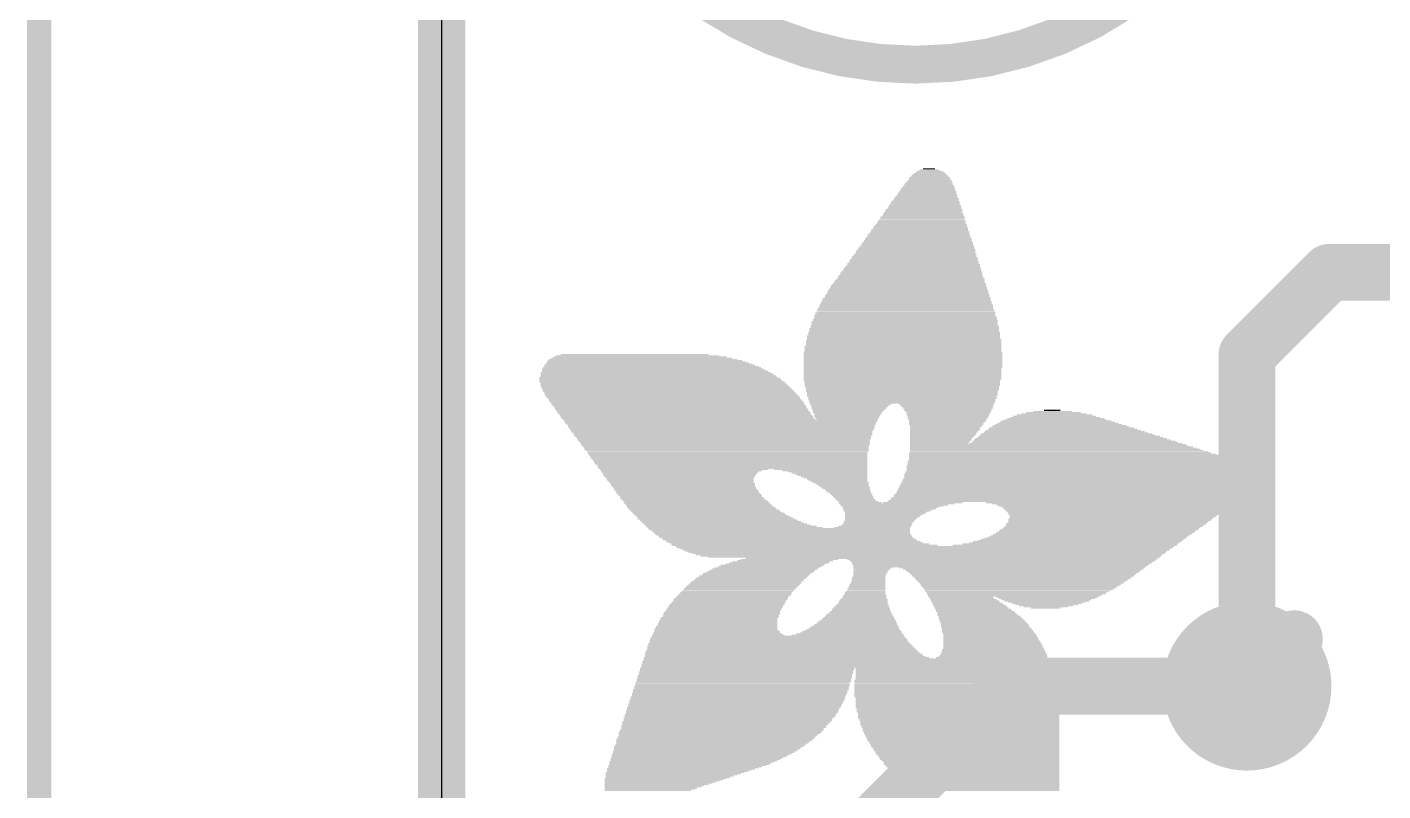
# Model space of a CAD drawing. Extents: x -12.6 to 37.3, y -13.7 to 24.4.
# Drawn here: x -2.22 to 5.05, y 9.34 to 13.44 of the extents above; entities that cross this region are included whole.
import ezdxf

# ---------------------------------------------------------------- set-up
doc = ezdxf.new("R2010")
doc.units = 0
for name, color, linetype in [('1', 12, 'CONTINUOUS'), ('16', 132, 'CONTINUOUS'), ('18', 110, 'CONTINUOUS'), ('20', 53, 'CONTINUOUS'), ('21', 40, 'CONTINUOUS'), ('47', 253, 'CONTINUOUS')]:
    doc.layers.add(name, color=color, linetype=linetype)

# ---------------------------------------------------------------- blocks, each defined once
blk = doc.blocks.new('RECT')
blk.add_solid([(-0.5, -0.5), (0.5, -0.5), (-0.5, 0.5), (0.5, 0.5)])
blk = doc.blocks.new('ROUNDV')
at = {"const_width": 0.5}
blk.add_lwpolyline([(0, -0.25, 1), (0, 0.25, 1), (0, -0.25)], format="xyb", dxfattribs=at)

msp = doc.modelspace()

# ---------------------------------------------------------------- linework, layer by layer
at = {"layer": '1', "const_width": 0.3048}
for points in [[(4.76, 12.126), (4.318, 11.684)], [(6.096, 12.126), (4.76, 12.126)], [(4.318, 11.684), (4.318, 9.906)], [(2.032, 8.89), (3.048, 9.906)], [(3.048, 9.906), (4.318, 9.906)]]:
    msp.add_lwpolyline(points, dxfattribs=at)
at = {"layer": '1', "const_width": 0.1524}
for points in [[(4.76, 12.2022, 1), (4.76, 12.0498)], [(4.8139, 12.0721, 1), (4.7061, 12.1799)], [(4.3942, 11.684, 1), (4.2418, 11.684)], [(4.2641, 11.7379, 1), (4.3719, 11.6301)], [(3.048, 9.9822, 1), (3.048, 9.8298)], [(3.1019, 9.8521, 1), (2.9941, 9.9599)], [(4.318, 9.8298, 1), (4.318, 9.9822)], [(4.2418, 9.906, 1), (4.3942, 9.906)]]:
    msp.add_lwpolyline(points, format="xyb", dxfattribs=at)
at = {"layer": '16'}
for points, const_width in [([(0, 0), (0, 17.78)], 0.254), ([(4.318, 9.906), (4.572, 10.16)], 0.3048)]:
    msp.add_lwpolyline(points, dxfattribs=dict(at, const_width=const_width))
at = {"layer": '16', "const_width": 0.1524}
for points in [[(4.6259, 10.1061, 1), (4.5181, 10.2139)], [(4.2641, 9.9599, 1), (4.3719, 9.8521)]]:
    msp.add_lwpolyline(points, format="xyb", dxfattribs=at)
at = {"layer": '20'}
msp.add_line((0, 2.54), (0, 15.24), dxfattribs=at)
at = {"layer": '21', "const_width": 0.2032}
msp.add_lwpolyline([(2.54, 13.24, 1), (2.54, 17.24, 1), (2.54, 13.24)], format="xyb", dxfattribs=at)
at = {"layer": '47', "const_width": 0.13}
msp.add_lwpolyline([(-2.159, 17.715), (-2.159, 0.065)], dxfattribs=at)

# ---------------------------------------------------------------- block references
at = {"layer": '18', "xscale": 0.9064, "yscale": 0.9064}
msp.add_blockref('ROUNDV', (4.318, 9.906), dxfattribs=at)
msp.add_blockref('ROUNDV', (4.318, 9.906), dxfattribs=at)
at = {"layer": '21'}
for p, xscale, yscale in [((2.6162, 12.6492), 0.1842, 0.0064), ((2.6162, 12.6555), 0.1714, 0.0063), ((2.6194, 12.6619), 0.1524, 0.0064), ((2.6162, 12.6683), 0.1334, 0.0063), ((2.613, 12.6746), 0.1016, 0.0064), ((2.6131, 12.681), 0.0635, 0.0063), ((2.6099, 12.5793), 0.2857, 0.0063), ((2.6099, 12.5857), 0.2731, 0.0064), ((2.6099, 12.5984), 0.2603, 0.0064), ((2.6131, 12.5921), 0.2667, 0.0063), ((2.613, 12.6048), 0.254, 0.0063), ((2.6131, 12.6111), 0.2413, 0.0064), ((2.6162, 12.6174), 0.235, 0.0063), ((2.6162, 12.6302), 0.2222, 0.0063), ((2.6162, 12.6238), 0.2222, 0.0064), ((2.6162, 12.6365), 0.2096, 0.0064), ((2.6162, 12.6429), 0.1968, 0.0063), ((2.5939, 12.5031), 0.3683, 0.0063), ((2.594, 12.5095), 0.3556, 0.0064), ((2.5972, 12.5159), 0.3493, 0.0063), ((2.5972, 12.5286), 0.3365, 0.0063), ((2.6004, 12.5222), 0.3429, 0.0064), ((2.6003, 12.5349), 0.3302, 0.0064), ((2.6035, 12.5412), 0.3238, 0.0063), ((2.6035, 12.554), 0.3112, 0.0063), ((2.6035, 12.5476), 0.3112, 0.0064), ((2.6067, 12.5603), 0.3048, 0.0064), ((2.6067, 12.573), 0.2921, 0.0064), ((2.6067, 12.5667), 0.2921, 0.0063), ((2.5813, 12.4397), 0.4318, 0.0063), ((2.5813, 12.4333), 0.4318, 0.0064), ((2.5813, 12.446), 0.4191, 0.0064), ((2.5844, 12.4587), 0.4127, 0.0064), ((2.5844, 12.4524), 0.4127, 0.0063), ((2.5876, 12.465), 0.4064, 0.0063), ((2.5877, 12.4714), 0.3937, 0.0064), ((2.5908, 12.4841), 0.3874, 0.0064), ((2.5908, 12.4778), 0.3874, 0.0063), ((2.5908, 12.4905), 0.3746, 0.0063), ((2.5939, 12.4968), 0.3683, 0.0064), ((2.5654, 12.3698), 0.5016, 0.0064), ((2.5686, 12.3635), 0.508, 0.0063), ((2.5686, 12.3762), 0.4953, 0.0063), ((2.5718, 12.3825), 0.4889, 0.0064), ((2.5718, 12.3952), 0.4763, 0.0064), ((2.5718, 12.3889), 0.4763, 0.0063), ((2.575, 12.4016), 0.4699, 0.0063), ((2.5749, 12.4079), 0.4572, 0.0064), ((2.5781, 12.4206), 0.4508, 0.0064), ((2.5781, 12.4143), 0.4508, 0.0063), ((2.5813, 12.4269), 0.4445, 0.0063), ((2.5527, 12.2873), 0.5906, 0.0063), ((2.5527, 12.2936), 0.5778, 0.0064), ((2.5558, 12.3063), 0.5715, 0.0064), ((2.5558, 12.3), 0.5715, 0.0063), ((2.5559, 12.3127), 0.5588, 0.0063), ((2.5591, 12.3254), 0.5525, 0.0063), ((2.5591, 12.319), 0.5525, 0.0064), ((2.5591, 12.3317), 0.5397, 0.0064), ((2.5622, 12.3381), 0.5334, 0.0063), ((2.5654, 12.3444), 0.527, 0.0064), ((2.5623, 12.3508), 0.5207, 0.0063), ((2.5654, 12.3571), 0.5144, 0.0064), ((2.5368, 12.2174), 0.6604, 0.0064), ((2.54, 12.2238), 0.654, 0.0063), ((2.54, 12.2365), 0.6414, 0.0063), ((2.54, 12.2301), 0.6414, 0.0064), ((2.5432, 12.2428), 0.635, 0.0064), ((2.5432, 12.2555), 0.6223, 0.0064), ((2.5464, 12.2492), 0.6287, 0.0063), ((2.5464, 12.2619), 0.6159, 0.0063), ((2.5495, 12.2682), 0.6096, 0.0064), ((2.5495, 12.2809), 0.5969, 0.0064), ((2.5495, 12.2746), 0.5969, 0.0063), ((2.5241, 12.1476), 0.7366, 0.0063), ((2.5241, 12.1412), 0.7366, 0.0064), ((2.5242, 12.1539), 0.7239, 0.0064), ((2.5273, 12.1603), 0.7176, 0.0063), ((2.5273, 12.173), 0.7048, 0.0063), ((2.5305, 12.1666), 0.7112, 0.0064), ((2.5305, 12.1793), 0.6985, 0.0064), ((2.5305, 12.192), 0.6858, 0.0064), ((2.5337, 12.1857), 0.6921, 0.0063), ((2.5337, 12.1984), 0.6795, 0.0063), ((2.5337, 12.2111), 0.6667, 0.0063), ((2.5369, 12.2047), 0.6731, 0.0064), ((2.5083, 12.0777), 0.8065, 0.0064), ((2.5083, 12.0714), 0.8065, 0.0063), ((2.5114, 12.0841), 0.8001, 0.0063), ((2.5146, 12.0904), 0.7938, 0.0064), ((2.5146, 12.1031), 0.781, 0.0064), ((2.5146, 12.0968), 0.781, 0.0063), ((2.5146, 12.1095), 0.7684, 0.0063), ((2.5178, 12.1222), 0.762, 0.0063), ((2.5178, 12.1158), 0.762, 0.0064), ((2.521, 12.1285), 0.7557, 0.0064), ((2.521, 12.1349), 0.7429, 0.0063), ((2.4956, 12.0015), 0.8827, 0.0064), ((2.4956, 11.9952), 0.8827, 0.0063), ((2.4988, 12.0079), 0.8763, 0.0063), ((2.4987, 12.0206), 0.8636, 0.0063), ((2.4987, 12.0142), 0.8636, 0.0064), ((2.5019, 12.0269), 0.8572, 0.0064), ((2.4988, 12.0333), 0.8509, 0.0063), ((2.5019, 12.0396), 0.8446, 0.0064), ((2.5019, 12.0523), 0.8318, 0.0064), ((2.5051, 12.046), 0.8382, 0.0063), ((2.5051, 12.0587), 0.8255, 0.0063), ((2.5083, 12.065), 0.8191, 0.0064), ((2.486, 11.9317), 0.9398, 0.0063), ((2.4892, 11.9253), 0.9462, 0.0064), ((2.4892, 11.9444), 0.9334, 0.0063), ((2.4892, 11.938), 0.9334, 0.0064), ((2.4892, 11.9571), 0.9208, 0.0063), ((2.4924, 11.9507), 0.9271, 0.0064), ((2.4924, 11.9698), 0.9144, 0.0063), ((2.4924, 11.9634), 0.9144, 0.0064), ((2.4924, 11.9825), 0.9017, 0.0063), ((2.4924, 11.9761), 0.9017, 0.0064), ((2.4956, 11.9888), 0.8953, 0.0064), ((2.4829, 11.8618), 0.9969, 0.0064), ((2.4829, 11.8555), 0.9969, 0.0063), ((2.4829, 11.8491), 0.9969, 0.0064), ((2.4829, 11.8745), 0.9843, 0.0064), ((2.486, 11.8681), 0.9906, 0.0063), ((2.4829, 11.8936), 0.9715, 0.0063), ((2.4861, 11.8872), 0.9779, 0.0064), ((2.4861, 11.8809), 0.9779, 0.0063), ((2.486, 11.9063), 0.9652, 0.0063), ((2.486, 11.8999), 0.9652, 0.0064), ((2.4892, 11.9126), 0.9588, 0.0064), ((2.4861, 11.919), 0.9525, 0.0063), ((2.4765, 11.7856), 1.035, 0.0064), ((2.4765, 11.7793), 1.035, 0.0063), ((2.4796, 11.8047), 1.0287, 0.0063), ((2.4796, 11.7983), 1.0287, 0.0064), ((2.4796, 11.7919), 1.0287, 0.0063), ((2.4797, 11.8237), 1.016, 0.0064), ((2.4797, 11.8174), 1.016, 0.0063), ((2.4797, 11.811), 1.016, 0.0064), ((2.4796, 11.8428), 1.0033, 0.0063), ((2.4829, 11.8364), 1.0097, 0.0064), ((2.4829, 11.83), 1.0097, 0.0063), ((2.4733, 11.7285), 1.0541, 0.0063), ((2.4733, 11.7221), 1.0541, 0.0064), ((2.4733, 11.7157), 1.0541, 0.0063), ((2.4733, 11.7094), 1.0541, 0.0064), ((2.4765, 11.7602), 1.0478, 0.0064), ((2.4765, 11.7538), 1.0478, 0.0063), ((2.4765, 11.7475), 1.0478, 0.0064), ((2.4765, 11.7412), 1.0478, 0.0063), ((2.4765, 11.7348), 1.0478, 0.0064), ((2.4765, 11.7729), 1.035, 0.0064), ((2.4797, 11.7666), 1.0414, 0.0063), ((1.1113, 11.6332), 1.1113, 0.0064), ((1.0954, 11.6459), 1.0668, 0.0064), ((1.1049, 11.6395), 1.0858, 0.0063), ((1.089, 11.6523), 1.0414, 0.0063), ((1.0795, 11.6586), 1.0096, 0.0064), ((1.0732, 11.665), 0.9715, 0.0063), ((1.0636, 11.6713), 0.9271, 0.0064), ((1.051, 11.6776), 0.8763, 0.0063), ((1.0351, 11.684), 0.7937, 0.0064), ((2.4733, 11.6967), 1.0668, 0.0064), ((2.4733, 11.6904), 1.0668, 0.0063), ((2.4733, 11.684), 1.0668, 0.0064), ((2.4733, 11.6776), 1.0668, 0.0063), ((2.4733, 11.6713), 1.0668, 0.0064), ((2.4733, 11.665), 1.0668, 0.0063), ((2.4733, 11.6586), 1.0668, 0.0064), ((2.4733, 11.6523), 1.0668, 0.0063), ((2.4733, 11.6459), 1.0668, 0.0064), ((2.4733, 11.6395), 1.0668, 0.0063), ((2.4733, 11.6332), 1.0668, 0.0064), ((2.4733, 11.7031), 1.0541, 0.0063), ((1.1621, 11.5633), 1.2763, 0.0063), ((1.1525, 11.5824), 1.2446, 0.0064), ((1.1557, 11.5761), 1.251, 0.0063), ((1.1621, 11.5697), 1.2637, 0.0064), ((1.1462, 11.5888), 1.2319, 0.0063), ((1.1303, 11.6078), 1.1874, 0.0064), ((1.143, 11.5951), 1.2128, 0.0064), ((1.1367, 11.6014), 1.2001, 0.0063), ((1.1271, 11.6142), 1.1684, 0.0063), ((1.1145, 11.6269), 1.1303, 0.0063), ((1.124, 11.6205), 1.1493, 0.0064), ((2.4733, 11.6269), 1.0668, 0.0063), ((2.4733, 11.6205), 1.0668, 0.0064), ((2.4733, 11.6142), 1.0668, 0.0063), ((2.4702, 11.6078), 1.0605, 0.0064), ((2.4702, 11.6014), 1.0605, 0.0063), ((2.4702, 11.5951), 1.0605, 0.0064), ((2.4702, 11.5888), 1.0605, 0.0063), ((2.4702, 11.5824), 1.0605, 0.0064), ((2.4702, 11.5761), 1.0605, 0.0063), ((2.4702, 11.5697), 1.0605, 0.0064), ((2.4702, 11.5633), 1.0605, 0.0063), ((1.1684, 11.557), 1.289, 0.0064), ((1.1716, 11.5507), 1.2954, 0.0063), ((1.1747, 11.5443), 1.3017, 0.0064), ((1.1811, 11.538), 1.3144, 0.0063), ((1.1875, 11.5316), 1.3145, 0.0064), ((1.1906, 11.5252), 1.3208, 0.0063), ((1.1938, 11.5189), 1.3272, 0.0064), ((1.1969, 11.5126), 1.3335, 0.0063), ((1.2065, 11.4999), 1.3398, 0.0063), ((1.2034, 11.5062), 1.3335, 0.0064), ((1.2128, 11.4935), 1.3399, 0.0064), ((1.216, 11.4871), 1.3462, 0.0063), ((2.4702, 11.557), 1.0605, 0.0064), ((2.4702, 11.5507), 1.0605, 0.0063), ((2.467, 11.5443), 1.0541, 0.0064), ((2.467, 11.5126), 1.0414, 0.0063), ((2.4702, 11.538), 1.0477, 0.0063), ((2.4702, 11.5316), 1.0477, 0.0064), ((2.4702, 11.5252), 1.0477, 0.0063), ((2.4702, 11.5189), 1.0477, 0.0064), ((2.4702, 11.5062), 1.0351, 0.0064), ((2.4702, 11.4999), 1.0351, 0.0063), ((2.4702, 11.4935), 1.0351, 0.0064), ((2.467, 11.4871), 1.0287, 0.0063), ((1.2224, 11.4808), 1.3462, 0.0064), ((1.2256, 11.4745), 1.3525, 0.0063), ((1.2319, 11.4681), 1.3526, 0.0064), ((1.235, 11.4618), 1.3589, 0.0063), ((1.2415, 11.4554), 1.3589, 0.0064), ((1.2446, 11.449), 1.3526, 0.0063), ((1.251, 11.4427), 1.3525, 0.0064), ((1.2542, 11.4364), 1.3589, 0.0063), ((1.2605, 11.43), 1.3589, 0.0064), ((1.2669, 11.4173), 1.3589, 0.0064), ((1.2637, 11.4237), 1.3525, 0.0063), ((2.467, 11.4618), 1.016, 0.0063), ((2.4702, 11.4808), 1.0223, 0.0064), ((2.4702, 11.4745), 1.0223, 0.0063), ((2.4702, 11.4681), 1.0223, 0.0064), ((2.467, 11.4427), 1.0033, 0.0064), ((2.4702, 11.4554), 1.0097, 0.0064), ((2.4702, 11.449), 1.0097, 0.0063), ((2.467, 11.4237), 0.9906, 0.0063), ((2.4702, 11.4364), 0.9969, 0.0063), ((2.4702, 11.43), 0.9969, 0.0064), ((2.1939, 11.4173), 0.4318, 0.0064), ((2.7083, 11.4173), 0.508, 0.0064), ((1.2732, 11.4109), 1.3589, 0.0063), ((1.2764, 11.4046), 1.3525, 0.0064), ((1.2827, 11.3983), 1.3526, 0.0063), ((1.2859, 11.3919), 1.3589, 0.0064), ((1.2891, 11.3856), 1.3525, 0.0063), ((1.2954, 11.3792), 1.3526, 0.0064), ((1.2986, 11.3728), 1.3589, 0.0063), ((1.3017, 11.3665), 1.3525, 0.0064), ((1.3081, 11.3602), 1.3526, 0.0063), ((1.3145, 11.3538), 1.3525, 0.0064), ((1.3145, 11.3475), 1.3525, 0.0063), ((1.3208, 11.3411), 1.3526, 0.0064), ((2.1875, 11.4109), 0.4191, 0.0063), ((2.1876, 11.4046), 0.4064, 0.0064), ((2.1844, 11.3983), 0.4, 0.0063), ((2.1812, 11.3919), 0.3937, 0.0064), ((2.1812, 11.3856), 0.381, 0.0063), ((2.1781, 11.3792), 0.3747, 0.0064), ((2.1749, 11.3728), 0.3683, 0.0063), ((2.1749, 11.3602), 0.3556, 0.0063), ((2.1717, 11.3538), 0.3492, 0.0064), ((2.1781, 11.3665), 0.3619, 0.0064), ((2.1749, 11.3475), 0.3429, 0.0063), ((2.1717, 11.3411), 0.3366, 0.0064), ((2.7083, 11.4109), 0.4953, 0.0063), ((2.7115, 11.4046), 0.4889, 0.0064), ((2.7146, 11.3983), 0.4826, 0.0063), ((2.7147, 11.3919), 0.4699, 0.0064), ((2.7147, 11.3856), 0.4699, 0.0063), ((2.7146, 11.3792), 0.4572, 0.0064), ((2.7178, 11.3728), 0.4508, 0.0063), ((2.7147, 11.3665), 0.4445, 0.0064), ((2.7147, 11.3602), 0.4445, 0.0063), ((2.7146, 11.3538), 0.4318, 0.0064), ((2.7146, 11.3475), 0.4318, 0.0063), ((2.7115, 11.3411), 0.4255, 0.0064), ((3.2925, 11.3411), 0.5207, 0.0064), ((3.2893, 11.3475), 0.4762, 0.0063), ((3.2862, 11.3538), 0.4445, 0.0064), ((3.2861, 11.3602), 0.4064, 0.0063), ((3.283, 11.3665), 0.3493, 0.0064), ((3.2797, 11.3728), 0.2921, 0.0063), ((3.2766, 11.3792), 0.2096, 0.0064), ((3.2734, 11.3856), 0.0889, 0.0063), ((1.3272, 11.3347), 1.3525, 0.0063), ((1.4954, 11.3284), 1.6764, 0.0064), ((1.4954, 11.3221), 1.6764, 0.0063), ((1.4955, 11.3157), 1.6637, 0.0064), ((1.4986, 11.3094), 1.6574, 0.0063), ((1.4986, 11.303), 1.6446, 0.0064), ((1.4986, 11.2967), 1.6446, 0.0063), ((1.5018, 11.2903), 1.6383, 0.0064), ((1.5018, 11.284), 1.6256, 0.0063), ((1.5018, 11.2776), 1.6256, 0.0064), ((1.5018, 11.2713), 1.6129, 0.0063), ((2.1749, 11.3347), 0.3302, 0.0063), ((2.7115, 11.3347), 0.4127, 0.0063), ((2.7115, 11.3284), 0.4127, 0.0064), ((2.7083, 11.3221), 0.4064, 0.0063), ((2.7051, 11.3157), 0.4, 0.0064), ((2.7051, 11.3094), 0.4, 0.0063), ((2.7051, 11.303), 0.3874, 0.0064), ((2.7019, 11.2967), 0.381, 0.0063), ((2.6987, 11.2903), 0.3747, 0.0064), ((2.6987, 11.284), 0.3747, 0.0063), ((2.6924, 11.2713), 0.362, 0.0063), ((2.6956, 11.2776), 0.3683, 0.0064), ((3.3401, 11.2713), 0.8572, 0.0063), ((3.3338, 11.2776), 0.8319, 0.0064), ((3.3306, 11.284), 0.8001, 0.0063), ((3.3243, 11.2903), 0.7747, 0.0064), ((3.3179, 11.2967), 0.7366, 0.0063), ((3.3147, 11.303), 0.7176, 0.0064), ((3.3084, 11.3094), 0.6795, 0.0063), ((3.3052, 11.3157), 0.6477, 0.0064), ((3.302, 11.3221), 0.616, 0.0063), ((3.2957, 11.3284), 0.5905, 0.0064), ((3.2925, 11.3347), 0.5461, 0.0063), ((1.505, 11.2649), 1.6065, 0.0064), ((1.5081, 11.2586), 1.6002, 0.0063), ((1.5081, 11.2522), 1.6002, 0.0064), ((1.5082, 11.2459), 1.5875, 0.0063), ((1.5113, 11.2395), 1.5812, 0.0064), ((1.5145, 11.2332), 1.5748, 0.0063), ((1.5113, 11.2268), 1.5684, 0.0064), ((1.5145, 11.2205), 1.5621, 0.0063), ((1.5177, 11.2141), 1.5557, 0.0064), ((1.5208, 11.2078), 1.5494, 0.0063), ((1.5208, 11.2014), 1.5494, 0.0064), ((1.5209, 11.1951), 1.5367, 0.0063), ((2.6892, 11.2649), 0.3556, 0.0064), ((2.6892, 11.2586), 0.3556, 0.0063), ((2.6861, 11.2522), 0.3493, 0.0064), ((2.6829, 11.2459), 0.3429, 0.0063), ((2.6797, 11.2395), 0.3366, 0.0064), ((2.6765, 11.2332), 0.3302, 0.0063), ((2.6765, 11.2268), 0.3302, 0.0064), ((2.6734, 11.2205), 0.3239, 0.0063), ((2.6702, 11.2141), 0.3175, 0.0064), ((2.667, 11.2078), 0.3112, 0.0063), ((3.2512, 11.2014), 1.4796, 0.0064), ((3.2576, 11.1951), 1.4923, 0.0063), ((3.4004, 11.2078), 1.143, 0.0063), ((3.3941, 11.2141), 1.1049, 0.0064), ((3.3909, 11.2205), 1.0858, 0.0063), ((3.3814, 11.2268), 1.0541, 0.0064), ((3.3751, 11.2332), 1.0287, 0.0063), ((3.3719, 11.2395), 0.9969, 0.0064), ((3.3655, 11.2459), 0.9716, 0.0063), ((3.356, 11.2522), 0.9398, 0.0064), ((3.3528, 11.2586), 0.9208, 0.0063), ((3.3465, 11.2649), 0.8827, 0.0064), ((1.524, 11.1887), 1.5304, 0.0064), ((1.5272, 11.1824), 1.524, 0.0063), ((1.5272, 11.176), 1.524, 0.0064), ((1.5304, 11.1697), 1.5177, 0.0063), ((1.5335, 11.1633), 1.5113, 0.0064), ((1.5335, 11.157), 1.4986, 0.0063), ((1.5335, 11.1506), 1.4986, 0.0064), ((1.5367, 11.1443), 1.4922, 0.0063), ((1.5399, 11.1379), 1.4859, 0.0064), ((1.5399, 11.1316), 1.4859, 0.0063), ((1.5431, 11.1252), 1.4795, 0.0064), ((3.3147, 11.157), 1.6192, 0.0063), ((3.3274, 11.1506), 1.6446, 0.0064), ((3.3465, 11.1379), 1.6827, 0.0064), ((3.3528, 11.1316), 1.6954, 0.0063), ((3.3624, 11.1252), 1.7145, 0.0064), ((3.337, 11.1443), 1.6637, 0.0063), ((3.2703, 11.1887), 1.5177, 0.0064), ((3.2797, 11.1824), 1.5367, 0.0063), ((3.2893, 11.176), 1.5558, 0.0064), ((3.2988, 11.1697), 1.5748, 0.0063), ((3.3115, 11.1633), 1.6002, 0.0064), ((1.5462, 11.1189), 1.4732, 0.0063), ((1.5494, 11.1125), 1.4668, 0.0064), ((1.5494, 11.1062), 1.4668, 0.0063), ((1.5526, 11.0998), 1.4605, 0.0064), ((1.5557, 11.0935), 1.4541, 0.0063), ((1.5589, 11.0871), 1.4478, 0.0064), ((1.5589, 11.0808), 1.4478, 0.0063), ((1.5621, 11.0744), 1.4414, 0.0064), ((1.2986, 11.0681), 0.9017, 0.0063), ((1.2859, 11.0617), 0.8636, 0.0064), ((1.2764, 11.0554), 0.8445, 0.0063), ((1.2764, 11.049), 0.8319, 0.0064), ((2.032, 11.0681), 0.5016, 0.0063), ((2.0542, 11.0617), 0.4572, 0.0064), ((2.0701, 11.0554), 0.4254, 0.0063), ((2.0796, 11.049), 0.4064, 0.0064), ((3.3877, 11.0554), 1.8034, 0.0063), ((3.3909, 11.049), 1.8098, 0.0064), ((3.3845, 11.0871), 1.7843, 0.0064), ((3.3845, 11.0808), 1.7843, 0.0063), ((3.3878, 11.0744), 1.7907, 0.0064), ((3.3909, 11.0681), 1.797, 0.0063), ((3.3909, 11.0617), 1.797, 0.0064), ((3.375, 11.1062), 1.7526, 0.0063), ((3.3782, 11.0998), 1.759, 0.0064), ((3.3845, 11.0935), 1.7717, 0.0063), ((3.3687, 11.1125), 1.7399, 0.0064), ((3.3687, 11.1189), 1.7272, 0.0063), ((1.2764, 11.0427), 0.8191, 0.0063), ((1.2732, 11.0363), 0.8128, 0.0064), ((1.2764, 11.03), 0.8065, 0.0063), ((1.2764, 11.0236), 0.7937, 0.0064), ((1.2795, 11.0173), 0.7874, 0.0063), ((1.2795, 11.0109), 0.7874, 0.0064), ((1.2827, 11.0046), 0.781, 0.0063), ((1.2859, 10.9982), 0.7747, 0.0064), ((1.2923, 10.9919), 0.7747, 0.0063), ((1.2923, 10.9855), 0.7747, 0.0064), ((1.2954, 10.9792), 0.7684, 0.0063), ((2.0892, 11.0427), 0.3873, 0.0063), ((2.0955, 11.0363), 0.3746, 0.0064), ((2.105, 11.03), 0.3556, 0.0063), ((2.1114, 11.0236), 0.3429, 0.0064), ((2.1209, 11.0173), 0.3238, 0.0063), ((2.124, 11.0109), 0.3175, 0.0064), ((2.1304, 11.0046), 0.3048, 0.0063), ((2.14, 10.9982), 0.2985, 0.0064), ((2.1463, 10.9919), 0.2858, 0.0063), ((2.1526, 10.9855), 0.2731, 0.0064), ((2.1559, 10.9792), 0.2667, 0.0063), ((3.3782, 10.9792), 1.8478, 0.0063), ((3.3814, 10.9919), 1.8415, 0.0063), ((3.3814, 10.9855), 1.8415, 0.0064), ((3.3845, 11.0046), 1.8351, 0.0063), ((3.3845, 10.9982), 1.8351, 0.0064), ((3.3877, 11.0173), 1.8288, 0.0063), ((3.3877, 11.0109), 1.8288, 0.0064), ((3.3909, 11.03), 1.8224, 0.0063), ((3.3909, 11.0236), 1.8224, 0.0064), ((3.3878, 11.0427), 1.8161, 0.0063), ((3.3878, 11.0363), 1.8161, 0.0064), ((1.3017, 10.9728), 0.7683, 0.0064), ((1.3049, 10.9665), 0.762, 0.0063), ((1.3081, 10.9601), 0.7684, 0.0064), ((1.3145, 10.9538), 0.7683, 0.0063), ((1.3176, 10.9474), 0.762, 0.0064), ((1.3208, 10.9411), 0.7684, 0.0063), ((1.3272, 10.9347), 0.7683, 0.0064), ((1.3335, 10.9284), 0.7684, 0.0063), ((1.3367, 10.922), 0.762, 0.0064), ((1.3431, 10.9157), 0.7747, 0.0063), ((1.3462, 10.9093), 0.7684, 0.0064), ((2.1654, 10.9728), 0.2603, 0.0064), ((2.1685, 10.9665), 0.254, 0.0063), ((2.1749, 10.9601), 0.2413, 0.0064), ((2.1781, 10.9538), 0.2349, 0.0063), ((2.1844, 10.9474), 0.235, 0.0064), ((2.1907, 10.9411), 0.2223, 0.0063), ((2.1971, 10.9347), 0.2222, 0.0064), ((2.2003, 10.9284), 0.2159, 0.0063), ((2.2067, 10.922), 0.2159, 0.0064), ((2.2098, 10.9157), 0.2096, 0.0063), ((2.2162, 10.9093), 0.2095, 0.0064), ((3.3401, 10.9093), 1.8606, 0.0064), ((3.3433, 10.9157), 1.8669, 0.0063), ((3.3528, 10.9284), 1.8606, 0.0063), ((3.3528, 10.922), 1.8606, 0.0064), ((3.3592, 10.9347), 1.8605, 0.0064), ((3.3623, 10.9411), 1.8542, 0.0063), ((3.3687, 10.9538), 1.8542, 0.0063), ((3.3687, 10.9474), 1.8542, 0.0064), ((3.375, 10.9665), 1.8542, 0.0063), ((3.375, 10.9601), 1.8542, 0.0064), ((3.3782, 10.9728), 1.8478, 0.0064), ((1.3558, 10.903), 0.7747, 0.0063), ((1.362, 10.8966), 0.7747, 0.0064), ((1.3653, 10.8902), 0.7811, 0.0063), ((1.3716, 10.8839), 0.781, 0.0064), ((1.378, 10.8776), 0.7811, 0.0063), ((1.3843, 10.8712), 0.781, 0.0064), ((1.3907, 10.8649), 0.7937, 0.0063), ((1.397, 10.8585), 0.7938, 0.0064), ((1.4065, 10.8521), 0.8001, 0.0063), ((1.4129, 10.8458), 0.8001, 0.0064), ((1.4224, 10.8395), 0.8064, 0.0063), ((1.4319, 10.8331), 0.8128, 0.0064), ((2.2225, 10.903), 0.2096, 0.0063), ((2.2321, 10.8966), 0.2159, 0.0064), ((2.2447, 10.8902), 0.2286, 0.0063), ((2.4384, 10.8839), 0.616, 0.0064), ((2.4257, 10.8776), 0.5778, 0.0063), ((2.4162, 10.8712), 0.5461, 0.0064), ((2.4066, 10.8649), 0.5143, 0.0063), ((2.4003, 10.8585), 0.5016, 0.0064), ((2.3876, 10.8458), 0.4636, 0.0064), ((2.394, 10.8521), 0.4763, 0.0063), ((2.3813, 10.8395), 0.4381, 0.0063), ((2.3781, 10.8331), 0.4318, 0.0064), ((2.5781, 10.8902), 0.4254, 0.0063), ((3.3243, 10.8966), 1.8669, 0.0064), ((3.3306, 10.903), 1.8669, 0.0063), ((3.5846, 10.8902), 1.3335, 0.0063), ((3.5973, 10.8839), 1.2954, 0.0064), ((3.6037, 10.8776), 1.2573, 0.0063), ((3.6068, 10.8712), 1.2382, 0.0064), ((3.6132, 10.8649), 1.2129, 0.0063), ((3.61, 10.8585), 1.1938, 0.0064), ((3.6099, 10.8521), 1.1811, 0.0063), ((3.61, 10.8458), 1.1684, 0.0064), ((3.6068, 10.8395), 1.1494, 0.0063), ((3.6068, 10.8331), 1.1366, 0.0064), ((1.4383, 10.8268), 0.8128, 0.0063), ((1.4478, 10.8204), 0.8192, 0.0064), ((1.4574, 10.814), 0.8255, 0.0063), ((1.4668, 10.8077), 0.8319, 0.0064), ((1.4732, 10.8014), 0.8446, 0.0063), ((1.4859, 10.795), 0.8446, 0.0064), ((1.4986, 10.7887), 0.8572, 0.0063), ((1.5081, 10.7823), 0.8636, 0.0064), ((1.5209, 10.7759), 0.8763, 0.0063), ((1.5335, 10.7696), 0.889, 0.0064), ((1.5526, 10.7633), 0.9144, 0.0063), ((2.321, 10.7633), 0.3937, 0.0063), ((2.3304, 10.7696), 0.3747, 0.0064), ((2.3368, 10.7759), 0.3746, 0.0063), ((2.3399, 10.7823), 0.3683, 0.0064), ((2.3432, 10.7887), 0.3747, 0.0063), ((2.3718, 10.8268), 0.4191, 0.0063), ((2.3654, 10.8204), 0.4064, 0.0064), ((2.3622, 10.814), 0.4, 0.0063), ((2.3527, 10.8014), 0.381, 0.0063), ((2.3495, 10.795), 0.3746, 0.0064), ((2.3559, 10.8077), 0.3873, 0.0064), ((3.5497, 10.7633), 1.0605, 0.0063), ((3.5624, 10.7759), 1.0731, 0.0063), ((3.556, 10.7696), 1.0604, 0.0064), ((3.5687, 10.7823), 1.0732, 0.0064), ((3.6037, 10.8268), 1.1303, 0.0063), ((3.5846, 10.8014), 1.0922, 0.0063), ((3.5814, 10.795), 1.0858, 0.0064), ((3.5751, 10.7887), 1.0731, 0.0063), ((3.6005, 10.8204), 1.1113, 0.0064), ((3.5909, 10.8077), 1.0922, 0.0064), ((3.5973, 10.814), 1.1049, 0.0063), ((1.5716, 10.7569), 0.9398, 0.0064), ((1.8098, 10.7506), 1.4033, 0.0063), ((1.8129, 10.7442), 1.397, 0.0064), ((1.8193, 10.7378), 1.3843, 0.0063), ((1.8225, 10.7315), 1.3779, 0.0064), ((1.8256, 10.7252), 1.3716, 0.0063), ((1.832, 10.7188), 1.3716, 0.0064), ((1.8384, 10.7125), 1.3589, 0.0063), ((1.8447, 10.7061), 1.3589, 0.0064), ((1.8542, 10.6997), 1.3526, 0.0063), ((1.8638, 10.6934), 1.3589, 0.0064), ((1.8733, 10.6871), 1.3525, 0.0063), ((2.3082, 10.7569), 0.4064, 0.0064), ((3.4226, 10.6871), 1.0985, 0.0063), ((3.4354, 10.6934), 1.0859, 0.0064), ((3.4513, 10.6997), 1.0795, 0.0063), ((3.4639, 10.7061), 1.0668, 0.0064), ((3.4735, 10.7125), 1.0605, 0.0063), ((3.4862, 10.7188), 1.0605, 0.0064), ((3.4957, 10.7252), 1.0541, 0.0063), ((3.5052, 10.7315), 1.0604, 0.0064), ((3.5148, 10.7378), 1.0541, 0.0063), ((3.5243, 10.7442), 1.0605, 0.0064), ((3.5338, 10.7506), 1.0541, 0.0063), ((3.5402, 10.7569), 1.0541, 0.0064), ((1.886, 10.6807), 1.3653, 0.0064), ((1.8987, 10.6744), 1.3653, 0.0063), ((1.9209, 10.668), 1.3843, 0.0064), ((1.9463, 10.6616), 1.4224, 0.0063), ((2.5908, 10.6553), 2.6734, 0.0064), ((2.5908, 10.649), 2.6606, 0.0063), ((2.5939, 10.6426), 2.6289, 0.0064), ((2.5972, 10.6363), 2.6099, 0.0063), ((2.5972, 10.6299), 2.5845, 0.0064), ((2.6035, 10.6235), 2.559, 0.0063), ((2.6099, 10.6172), 2.5337, 0.0064), ((3.3401, 10.6616), 1.2002, 0.0063), ((3.3687, 10.668), 1.1557, 0.0064), ((3.3909, 10.6744), 1.124, 0.0063), ((3.4068, 10.6807), 1.1176, 0.0064), ((2.6131, 10.6109), 2.5019, 0.0063), ((2.6225, 10.6045), 2.4701, 0.0064), ((2.6385, 10.5982), 2.4257, 0.0063), ((1.7431, 10.541), 0.5588, 0.0064), ((1.759, 10.5473), 0.5525, 0.0063), ((1.7717, 10.5537), 0.5525, 0.0064), ((1.7875, 10.5601), 0.5334, 0.0063), ((1.8066, 10.5664), 0.5334, 0.0064), ((1.8193, 10.5728), 0.5207, 0.0063), ((1.8415, 10.5791), 0.5144, 0.0064), ((1.8638, 10.5854), 0.5207, 0.0063), ((2.7337, 10.5918), 2.2098, 0.0064), ((3.0036, 10.5854), 1.6573, 0.0063), ((3.0068, 10.5791), 1.6383, 0.0064), ((3.0036, 10.5728), 1.6193, 0.0063), ((2.9972, 10.5601), 1.5938, 0.0063), ((3.0036, 10.5664), 1.6065, 0.0064), ((2.9972, 10.5537), 1.5812, 0.0064), ((2.9909, 10.5473), 1.5685, 0.0063), ((2.3114, 10.541), 0.2096, 0.0064), ((3.1115, 10.541), 1.3144, 0.0064), ((1.6447, 10.4711), 0.5905, 0.0063), ((1.6478, 10.4775), 0.5842, 0.0064), ((1.6574, 10.4839), 0.5905, 0.0063), ((1.6669, 10.4902), 0.5842, 0.0064), ((1.6732, 10.4966), 0.5842, 0.0063), ((1.6828, 10.5029), 0.5779, 0.0064), ((1.6891, 10.5092), 0.5778, 0.0063), ((1.7018, 10.5156), 0.5778, 0.0064), ((1.7114, 10.522), 0.5715, 0.0063), ((1.7208, 10.5283), 0.5651, 0.0064), ((1.7336, 10.5347), 0.5651, 0.0063), ((2.2892, 10.4902), 0.1778, 0.0064), ((2.2892, 10.4839), 0.1778, 0.0063), ((2.2892, 10.4775), 0.1778, 0.0064), ((2.2892, 10.4711), 0.1778, 0.0063), ((2.3051, 10.5347), 0.1969, 0.0063), ((2.2987, 10.522), 0.1842, 0.0063), ((2.2987, 10.5156), 0.1842, 0.0064), ((2.2955, 10.5092), 0.1778, 0.0063), ((2.2955, 10.5029), 0.1778, 0.0064), ((2.2924, 10.4966), 0.1715, 0.0063), ((2.3051, 10.5283), 0.1841, 0.0064), ((3.1179, 10.5347), 1.2891, 0.0063), ((3.1179, 10.5283), 1.2637, 0.0064), ((3.1179, 10.522), 1.2509, 0.0063), ((3.1211, 10.5156), 1.2319, 0.0064), ((3.1179, 10.5092), 1.2129, 0.0063), ((3.1179, 10.5029), 1.2001, 0.0064), ((3.1179, 10.4966), 1.1875, 0.0063), ((3.1147, 10.4902), 1.1684, 0.0064), ((3.1147, 10.4839), 1.1557, 0.0063), ((3.1115, 10.4775), 1.1366, 0.0064), ((3.1115, 10.4711), 1.124, 0.0063), ((1.5685, 10.3949), 0.6033, 0.0063), ((1.5748, 10.4013), 0.6032, 0.0064), ((1.578, 10.4077), 0.5969, 0.0063), ((1.5844, 10.414), 0.5969, 0.0064), ((1.5907, 10.4204), 0.5969, 0.0063), ((1.5971, 10.4267), 0.5969, 0.0064), ((1.6034, 10.433), 0.5969, 0.0063), ((1.6098, 10.4394), 0.5969, 0.0064), ((1.616, 10.4458), 0.5969, 0.0063), ((1.6225, 10.4521), 0.5969, 0.0064), ((1.6288, 10.4585), 0.5969, 0.0063), ((1.632, 10.4648), 0.5905, 0.0064), ((2.2701, 10.3949), 0.2286, 0.0063), ((2.2702, 10.4077), 0.2159, 0.0063), ((2.2702, 10.4013), 0.2159, 0.0064), ((2.2733, 10.414), 0.2096, 0.0064), ((2.2765, 10.4267), 0.2032, 0.0064), ((2.2765, 10.4204), 0.2032, 0.0063), ((2.2797, 10.4394), 0.1969, 0.0064), ((2.2797, 10.433), 0.1969, 0.0063), ((2.2829, 10.4521), 0.1905, 0.0064), ((2.2829, 10.4458), 0.1905, 0.0063), ((2.286, 10.4648), 0.1842, 0.0064), ((2.286, 10.4585), 0.1842, 0.0063), ((3.1084, 10.4648), 1.1049, 0.0064), ((3.1083, 10.4585), 1.0922, 0.0063), ((3.1052, 10.4521), 1.0731, 0.0064), ((3.102, 10.4458), 1.0668, 0.0063), ((3.0988, 10.4394), 1.0478, 0.0064), ((3.0988, 10.433), 1.035, 0.0063), ((3.0956, 10.4267), 1.016, 0.0064), ((3.0893, 10.4204), 1.0033, 0.0063), ((3.0861, 10.414), 0.9842, 0.0064), ((3.0829, 10.4077), 0.9652, 0.0063), ((3.0798, 10.4013), 0.9589, 0.0064), ((3.0734, 10.3949), 0.9334, 0.0063), ((1.5177, 10.3251), 0.6159, 0.0064), ((1.524, 10.3378), 0.616, 0.0064), ((1.5208, 10.3315), 0.6096, 0.0063), ((1.5304, 10.3442), 0.6159, 0.0063), ((1.5335, 10.3505), 0.6096, 0.0064), ((1.5399, 10.3568), 0.6096, 0.0063), ((1.5462, 10.3696), 0.6096, 0.0063), ((1.5431, 10.3632), 0.6033, 0.0064), ((1.5526, 10.3759), 0.6096, 0.0064), ((1.5557, 10.3823), 0.6033, 0.0063), ((1.5621, 10.3886), 0.6032, 0.0064), ((2.2511, 10.3251), 0.3048, 0.0064), ((2.2511, 10.3315), 0.2921, 0.0063), ((2.2543, 10.3378), 0.2857, 0.0064), ((2.2574, 10.3442), 0.2794, 0.0063), ((2.2574, 10.3505), 0.2667, 0.0064), ((2.2606, 10.3632), 0.2604, 0.0064), ((2.2606, 10.3568), 0.2604, 0.0063), ((2.2638, 10.3696), 0.254, 0.0063), ((2.2637, 10.3759), 0.2413, 0.0064), ((2.267, 10.3886), 0.2349, 0.0064), ((2.267, 10.3823), 0.2349, 0.0063), ((3.0671, 10.3886), 0.9207, 0.0064), ((2.7845, 10.3823), 0.3429, 0.0063), ((2.7972, 10.3696), 0.3556, 0.0063), ((2.7909, 10.3759), 0.3429, 0.0064), ((2.8067, 10.3632), 0.362, 0.0064), ((2.8098, 10.3568), 0.3683, 0.0063), ((2.8194, 10.3505), 0.3746, 0.0064), ((2.8226, 10.3442), 0.381, 0.0063), ((2.8321, 10.3378), 0.3874, 0.0064), ((2.8353, 10.3315), 0.3937, 0.0063), ((2.8417, 10.3251), 0.3937, 0.0064), ((3.2449, 10.3823), 0.5397, 0.0063), ((3.2449, 10.3759), 0.5143, 0.0064), ((3.2417, 10.3696), 0.4826, 0.0063), ((3.2449, 10.3632), 0.4509, 0.0064), ((3.2449, 10.3568), 0.4127, 0.0063), ((3.2449, 10.3505), 0.3747, 0.0064), ((3.2449, 10.3442), 0.3365, 0.0063), ((3.2417, 10.3378), 0.2921, 0.0064), ((3.2385, 10.3315), 0.235, 0.0063), ((3.2385, 10.3251), 0.1588, 0.0064), ((1.4827, 10.2553), 0.635, 0.0063), ((1.4859, 10.268), 0.6286, 0.0063), ((1.4859, 10.2616), 0.6286, 0.0064), ((1.4923, 10.2743), 0.6287, 0.0064), ((1.4955, 10.287), 0.6223, 0.0064), ((1.4955, 10.2806), 0.6223, 0.0063), ((1.5018, 10.2997), 0.6223, 0.0064), ((1.5018, 10.2934), 0.6223, 0.0063), ((1.505, 10.3061), 0.6159, 0.0063), ((1.5113, 10.3187), 0.616, 0.0063), ((1.5113, 10.3124), 0.616, 0.0064), ((2.2288, 10.2553), 0.4127, 0.0063), ((2.2321, 10.2616), 0.3937, 0.0064), ((2.2352, 10.268), 0.3874, 0.0063), ((2.2352, 10.2743), 0.3746, 0.0064), ((2.2384, 10.2806), 0.3683, 0.0063), ((2.2384, 10.287), 0.3556, 0.0064), ((2.2416, 10.2934), 0.3493, 0.0063), ((2.2447, 10.3061), 0.3302, 0.0063), ((2.2447, 10.2997), 0.3302, 0.0064), ((2.2479, 10.3187), 0.3112, 0.0063), ((2.2479, 10.3124), 0.3112, 0.0064), ((2.848, 10.3187), 0.4064, 0.0063), ((2.8543, 10.3124), 0.4064, 0.0064), ((2.8607, 10.3061), 0.4191, 0.0063), ((2.8702, 10.2934), 0.4254, 0.0063), ((2.8734, 10.287), 0.4318, 0.0064), ((2.8671, 10.2997), 0.4191, 0.0064), ((2.8829, 10.2806), 0.4382, 0.0063), ((2.8861, 10.2743), 0.4445, 0.0064), ((2.8893, 10.268), 0.4509, 0.0063), ((2.8956, 10.2616), 0.4508, 0.0064), ((2.8988, 10.2553), 0.4572, 0.0063), ((1.4827, 10.1791), 0.7112, 0.0063), ((1.4732, 10.1918), 0.6794, 0.0063), ((1.4796, 10.1854), 0.6921, 0.0064), ((1.47, 10.2108), 0.6604, 0.0064), ((1.4732, 10.2045), 0.6668, 0.0063), ((1.4764, 10.1981), 0.6731, 0.0064), ((1.4732, 10.2235), 0.654, 0.0064), ((1.4732, 10.2172), 0.654, 0.0063), ((1.4764, 10.2299), 0.6477, 0.0063), ((1.4796, 10.2426), 0.6413, 0.0063), ((1.4796, 10.2362), 0.6413, 0.0064), ((1.4827, 10.2489), 0.635, 0.0064), ((2.1781, 10.1791), 0.6033, 0.0063), ((2.1875, 10.1854), 0.5715, 0.0064), ((2.194, 10.1918), 0.5461, 0.0063), ((2.2003, 10.1981), 0.5334, 0.0064), ((2.2035, 10.2045), 0.5143, 0.0063), ((2.2067, 10.2108), 0.4953, 0.0064), ((2.213, 10.2172), 0.4826, 0.0063), ((2.213, 10.2235), 0.4699, 0.0064), ((2.2193, 10.2299), 0.4572, 0.0063), ((2.2193, 10.2362), 0.4445, 0.0064), ((2.2257, 10.2426), 0.4318, 0.0063), ((2.2256, 10.2489), 0.4191, 0.0064), ((2.902, 10.2489), 0.4635, 0.0064), ((2.9146, 10.2235), 0.4763, 0.0064), ((2.9083, 10.2426), 0.4636, 0.0063), ((2.9115, 10.2362), 0.4699, 0.0064), ((2.9115, 10.2299), 0.4699, 0.0063), ((2.921, 10.2172), 0.4762, 0.0063), ((2.9242, 10.2108), 0.4826, 0.0064), ((2.9274, 10.2045), 0.4889, 0.0063), ((2.9274, 10.1981), 0.4889, 0.0064), ((2.9306, 10.1918), 0.4953, 0.0063), ((2.9369, 10.1854), 0.4953, 0.0064), ((2.9401, 10.1791), 0.5017, 0.0063), ((1.8129, 10.1219), 1.4224, 0.0064), ((1.8161, 10.1156), 1.4288, 0.0063), ((1.8193, 10.1092), 1.4351, 0.0064), ((1.813, 10.1283), 1.4097, 0.0063), ((1.8098, 10.1346), 1.4033, 0.0064), ((1.8066, 10.1537), 1.3843, 0.0063), ((1.8066, 10.1473), 1.3843, 0.0064), ((1.8098, 10.141), 1.3907, 0.0063), ((1.8034, 10.1664), 1.3652, 0.0063), ((1.8066, 10.16), 1.3716, 0.0064), ((1.8034, 10.1727), 1.3526, 0.0064), ((2.9432, 10.1664), 0.508, 0.0063), ((2.9432, 10.16), 0.508, 0.0064), ((2.9464, 10.1537), 0.5144, 0.0063), ((2.9527, 10.1346), 0.5271, 0.0064), ((2.9527, 10.1283), 0.5271, 0.0063), ((2.9559, 10.1219), 0.5334, 0.0064), ((2.9559, 10.1156), 0.5334, 0.0063), ((2.9591, 10.1092), 0.5398, 0.0064), ((2.9401, 10.1727), 0.5017, 0.0064), ((2.9496, 10.1473), 0.5207, 0.0064), ((2.9496, 10.141), 0.5207, 0.0063), ((2.1685, 10.0394), 2.1844, 0.0063), ((2.1685, 10.033), 2.1844, 0.0064), ((1.8478, 10.0584), 1.5303, 0.0064), ((2.1686, 10.0521), 2.1717, 0.0063), ((2.1686, 10.0457), 2.1717, 0.0064), ((1.8256, 10.0838), 1.4732, 0.0064), ((1.8352, 10.0711), 1.4923, 0.0064), ((1.8415, 10.0648), 1.505, 0.0063), ((1.832, 10.0775), 1.4859, 0.0063), ((1.8256, 10.0902), 1.4605, 0.0063), ((1.8225, 10.0965), 1.4541, 0.0064), ((1.8225, 10.1029), 1.4415, 0.0063), ((2.9496, 10.0584), 0.5969, 0.0064), ((2.9559, 10.0648), 0.5842, 0.0063), ((2.9591, 10.0711), 0.5778, 0.0064), ((2.9591, 10.0838), 0.5652, 0.0064), ((2.9591, 10.0775), 0.5652, 0.0063), ((2.956, 10.1029), 0.5461, 0.0063), ((2.9591, 10.0965), 0.5524, 0.0064), ((2.9591, 10.0902), 0.5524, 0.0063), ((1.6256, 9.9632), 1.1494, 0.0063), ((1.6288, 9.9695), 1.143, 0.0064), ((1.632, 9.9822), 1.1493, 0.0064), ((1.632, 9.9759), 1.1493, 0.0063), ((1.6383, 10.0013), 1.1494, 0.0063), ((1.6383, 9.9949), 1.1494, 0.0064), ((1.6351, 9.9886), 1.143, 0.0063), ((2.1686, 10.0203), 2.1971, 0.0064), ((2.1686, 10.014), 2.1971, 0.0063), ((2.1686, 10.0076), 2.1971, 0.0064), ((2.1685, 10.0267), 2.1844, 0.0063), ((2.7464, 10.0013), 1.0541, 0.0063), ((2.7464, 9.9949), 1.0541, 0.0064), ((2.7464, 9.9886), 1.0541, 0.0063), ((2.7464, 9.9822), 1.0541, 0.0064), ((2.7496, 9.9759), 1.0605, 0.0063), ((2.7496, 9.9695), 1.0605, 0.0064), ((2.7496, 9.9632), 1.0605, 0.0063), ((1.6034, 9.887), 1.1557, 0.0063), ((1.6098, 9.906), 1.1557, 0.0064), ((1.6066, 9.8997), 1.1493, 0.0063), ((1.6066, 9.8933), 1.1493, 0.0064), ((1.6129, 9.9251), 1.1494, 0.0063), ((1.6129, 9.9187), 1.1494, 0.0064), ((1.6129, 9.9123), 1.1494, 0.0063), ((1.6193, 9.9441), 1.1493, 0.0064), ((1.6193, 9.9378), 1.1493, 0.0063), ((1.6193, 9.9314), 1.1493, 0.0064), ((1.6256, 9.9568), 1.1494, 0.0064), ((1.6256, 9.9505), 1.1494, 0.0063), ((2.7496, 9.9378), 1.0731, 0.0063), ((2.7496, 9.9314), 1.0731, 0.0064), ((2.7528, 9.9251), 1.0795, 0.0063), ((2.7528, 9.9187), 1.0795, 0.0064), ((2.7528, 9.9123), 1.0795, 0.0063), ((2.7528, 9.906), 1.0795, 0.0064), ((2.7528, 9.8997), 1.0795, 0.0063), ((2.7559, 9.8933), 1.0858, 0.0064), ((2.7559, 9.887), 1.0858, 0.0063), ((2.7527, 9.9568), 1.0668, 0.0064), ((2.7527, 9.9505), 1.0668, 0.0063), ((2.7527, 9.9441), 1.0668, 0.0064), ((1.5812, 9.8298), 1.1493, 0.0064), ((1.5812, 9.8235), 1.1493, 0.0063), ((1.578, 9.8171), 1.143, 0.0064), ((1.5875, 9.8489), 1.1494, 0.0063), ((1.5875, 9.8425), 1.1494, 0.0064), ((1.5875, 9.8361), 1.1494, 0.0063), ((1.5971, 9.8679), 1.1557, 0.0064), ((1.5938, 9.8616), 1.1493, 0.0063), ((1.5938, 9.8552), 1.1493, 0.0064), ((1.6002, 9.8806), 1.1494, 0.0064), ((1.6002, 9.8742), 1.1494, 0.0063), ((2.7559, 9.8806), 1.0858, 0.0064), ((2.7559, 9.8742), 1.0858, 0.0063), ((2.7559, 9.8679), 1.0858, 0.0064), ((2.7559, 9.8616), 1.0858, 0.0063), ((2.7559, 9.8552), 1.0858, 0.0064), ((2.7559, 9.8489), 1.0858, 0.0063), ((2.7623, 9.8425), 1.0859, 0.0064), ((2.7623, 9.8361), 1.0859, 0.0063), ((2.7623, 9.8298), 1.0859, 0.0064), ((2.7623, 9.8235), 1.0859, 0.0063), ((2.7623, 9.8171), 1.0859, 0.0064), ((1.5463, 9.7536), 1.1303, 0.0064), ((1.5463, 9.7473), 1.1303, 0.0063), ((1.5431, 9.7409), 1.1239, 0.0064), ((1.5557, 9.7727), 1.1367, 0.0063), ((1.5557, 9.7663), 1.1367, 0.0064), ((1.5526, 9.7599), 1.1303, 0.0063), ((1.5653, 9.7917), 1.143, 0.0064), ((1.5621, 9.7854), 1.1366, 0.0063), ((1.5621, 9.779), 1.1366, 0.0064), ((1.5748, 9.8108), 1.1494, 0.0063), ((1.5716, 9.8044), 1.143, 0.0064), ((1.5716, 9.798), 1.143, 0.0063), ((2.7623, 9.8108), 1.0859, 0.0063), ((2.7623, 9.8044), 1.0859, 0.0064), ((2.7623, 9.798), 1.0859, 0.0063), ((2.7623, 9.7917), 1.0859, 0.0064), ((2.7654, 9.7854), 1.0795, 0.0063), ((2.7654, 9.779), 1.0795, 0.0064), ((2.7686, 9.7727), 1.0858, 0.0063), ((2.7686, 9.7663), 1.0858, 0.0064), ((2.7717, 9.7599), 1.0795, 0.0063), ((2.7717, 9.7536), 1.0795, 0.0064), ((2.7717, 9.7473), 1.0795, 0.0063), ((2.7717, 9.7409), 1.0795, 0.0064), ((1.5018, 9.6711), 1.0922, 0.0063), ((1.5145, 9.6965), 1.1049, 0.0063), ((1.5113, 9.6901), 1.0986, 0.0064), ((1.5113, 9.6837), 1.0986, 0.0063), ((1.505, 9.6774), 1.0859, 0.0064), ((1.5272, 9.7155), 1.1176, 0.0064), ((1.524, 9.7092), 1.1112, 0.0063), ((1.5209, 9.7028), 1.1049, 0.0064), ((1.5367, 9.7346), 1.124, 0.0063), ((1.5335, 9.7282), 1.1176, 0.0064), ((1.5335, 9.7218), 1.1176, 0.0063), ((2.7717, 9.7346), 1.0795, 0.0063), ((2.775, 9.7282), 1.0731, 0.0064), ((2.775, 9.7218), 1.0731, 0.0063), ((2.7781, 9.7155), 1.0668, 0.0064), ((2.7781, 9.7092), 1.0668, 0.0063), ((2.7781, 9.7028), 1.0668, 0.0064), ((2.7781, 9.6965), 1.0668, 0.0063), ((2.7813, 9.6901), 1.0604, 0.0064), ((2.7813, 9.6837), 1.0604, 0.0063), ((2.7845, 9.6774), 1.0541, 0.0064), ((2.7845, 9.6711), 1.0541, 0.0063), ((1.4415, 9.5949), 1.0223, 0.0063), ((1.4637, 9.6203), 1.0541, 0.0063), ((1.4605, 9.6139), 1.0478, 0.0064), ((1.4542, 9.6075), 1.0351, 0.0063), ((1.4509, 9.6012), 1.0287, 0.0064), ((1.4732, 9.633), 1.0604, 0.0063), ((1.4701, 9.6266), 1.0541, 0.0064), ((1.4923, 9.6584), 1.0859, 0.0063), ((1.489, 9.652), 1.0795, 0.0064), ((1.4827, 9.6456), 1.0668, 0.0063), ((1.4796, 9.6393), 1.0605, 0.0064), ((1.4986, 9.6647), 1.0858, 0.0064), ((2.7845, 9.6647), 1.0541, 0.0064), ((2.7877, 9.6584), 1.0477, 0.0063), ((2.7877, 9.652), 1.0477, 0.0064), ((2.7908, 9.6456), 1.0414, 0.0063), ((2.7908, 9.6393), 1.0414, 0.0064), ((2.794, 9.633), 1.035, 0.0063), ((2.794, 9.6266), 1.035, 0.0064), ((2.7972, 9.6203), 1.0287, 0.0063), ((2.7972, 9.6139), 1.0287, 0.0064), ((2.8004, 9.6075), 1.0223, 0.0063), ((2.8035, 9.6012), 1.016, 0.0064), ((2.8035, 9.5949), 1.016, 0.0063), ((1.3875, 9.5377), 0.9525, 0.0064), ((1.3811, 9.5313), 0.9398, 0.0063), ((1.3748, 9.525), 0.9271, 0.0064), ((1.4097, 9.5568), 0.9842, 0.0063), ((1.4034, 9.5504), 0.9715, 0.0064), ((1.397, 9.5441), 0.9588, 0.0063), ((1.4319, 9.5822), 1.016, 0.0063), ((1.4256, 9.5758), 1.0033, 0.0064), ((1.4224, 9.5694), 0.997, 0.0063), ((1.4161, 9.5631), 0.9843, 0.0064), ((1.4383, 9.5885), 1.016, 0.0064), ((2.8067, 9.5885), 1.0096, 0.0064), ((2.8067, 9.5822), 1.0096, 0.0063), ((2.8098, 9.5758), 1.0033, 0.0064), ((2.8131, 9.5694), 0.9969, 0.0063), ((2.8131, 9.5631), 0.9969, 0.0064), ((2.8162, 9.5568), 0.9906, 0.0063), ((2.8194, 9.5504), 0.9842, 0.0064), ((2.8194, 9.5441), 0.9842, 0.0063), ((2.8226, 9.5377), 0.9779, 0.0064), ((2.8258, 9.5313), 0.9715, 0.0063), ((2.8289, 9.525), 0.9652, 0.0064), ((1.2827, 9.4615), 0.7938, 0.0064), ((1.2732, 9.4551), 0.7747, 0.0063), ((1.3145, 9.4806), 0.8445, 0.0063), ((1.305, 9.4742), 0.8255, 0.0064), ((1.2954, 9.4679), 0.8064, 0.0063), ((1.343, 9.4996), 0.889, 0.0064), ((1.3335, 9.4932), 0.87, 0.0063), ((1.3272, 9.4869), 0.8573, 0.0064), ((1.3653, 9.5187), 0.9207, 0.0063), ((1.3589, 9.5123), 0.908, 0.0064), ((1.3526, 9.506), 0.8953, 0.0063), ((2.8289, 9.5187), 0.9652, 0.0063), ((2.8321, 9.5123), 0.9588, 0.0064), ((2.8353, 9.506), 0.9525, 0.0063), ((2.8384, 9.4996), 0.9461, 0.0064), ((2.8416, 9.4932), 0.9398, 0.0063), ((2.8416, 9.4869), 0.9398, 0.0064), ((2.8448, 9.4806), 0.9334, 0.0063), ((2.8479, 9.4742), 0.9271, 0.0064), ((2.8512, 9.4679), 0.9207, 0.0063), ((2.8543, 9.4615), 0.9144, 0.0064), ((2.8575, 9.4551), 0.908, 0.0063), ((1.2002, 9.4107), 0.6541, 0.0064), ((1.1906, 9.4044), 0.635, 0.0063), ((1.1811, 9.398), 0.616, 0.0064), ((1.1716, 9.3917), 0.5969, 0.0063), ((1.1621, 9.3853), 0.5779, 0.0064), ((1.1525, 9.3789), 0.5588, 0.0063), ((1.251, 9.4425), 0.7429, 0.0063), ((1.2319, 9.4298), 0.7048, 0.0063), ((1.2224, 9.4234), 0.6858, 0.0064), ((1.2128, 9.417), 0.6667, 0.0063), ((1.2415, 9.4361), 0.7239, 0.0064), ((1.2637, 9.4488), 0.7557, 0.0064), ((2.8607, 9.4488), 0.9017, 0.0064), ((2.8639, 9.4425), 0.8953, 0.0063), ((2.867, 9.4361), 0.889, 0.0064), ((2.8702, 9.4298), 0.8826, 0.0063), ((2.8734, 9.4234), 0.8763, 0.0064), ((2.8765, 9.417), 0.8699, 0.0063), ((2.8797, 9.4107), 0.8636, 0.0064), ((2.8829, 9.4044), 0.8572, 0.0063), ((2.8861, 9.398), 0.8509, 0.0064), ((2.8893, 9.3917), 0.8445, 0.0063), ((2.8956, 9.3853), 0.8318, 0.0064), ((2.8988, 9.3789), 0.8255, 0.0063), ((1.1398, 9.3726), 0.5334, 0.0064), ((1.1335, 9.3663), 0.5207, 0.0063), ((1.1208, 9.3599), 0.4953, 0.0064), ((1.1144, 9.3536), 0.4826, 0.0063), ((1.1049, 9.3472), 0.4636, 0.0064), ((2.902, 9.3726), 0.8191, 0.0064), ((2.9051, 9.3663), 0.8128, 0.0063), ((2.9115, 9.3599), 0.8001, 0.0064), ((2.9146, 9.3536), 0.7937, 0.0063), ((2.9178, 9.3472), 0.7874, 0.0064)]:
    msp.add_blockref('RECT', p, dxfattribs=dict(at, xscale=xscale, yscale=yscale))

doc.saveas('drawing.dxf')
